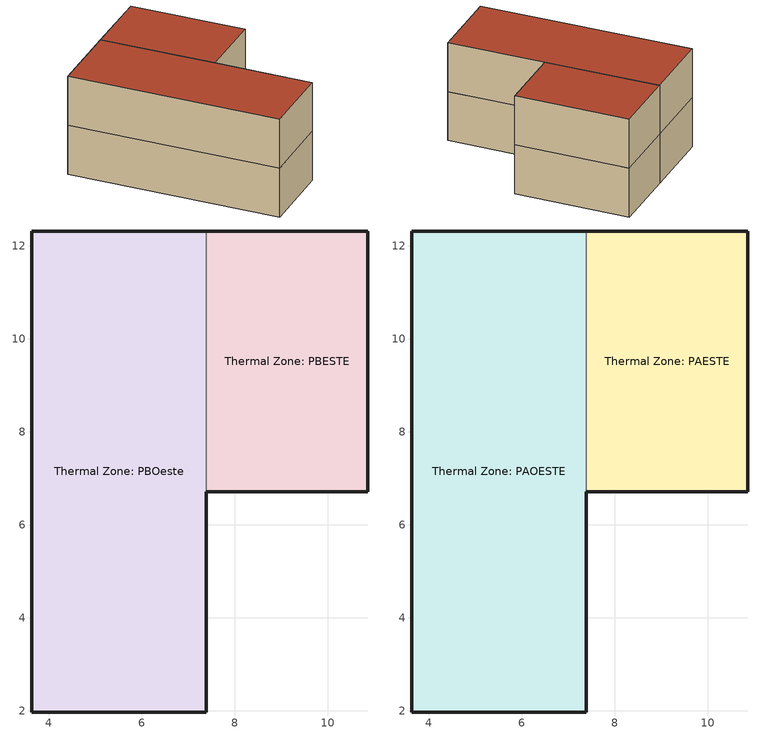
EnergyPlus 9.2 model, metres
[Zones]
Thermal Zone: PBESTE
 floor adiabatic (ASHRAE 189.1-2009 ExtWall Mass ClimateZone 8): 10.86,12.32 10.86,6.71 7.39,6.71 7.39,12.32 z0
 wall outside (ASHRAE 189.1-2009 ExtWall Mass ClimateZone 5): 7.39,6.71 10.86,6.71 10.86,12.32 7.39,12.32 z0:2.5
 wall to Thermal Zone: PBOeste (Interior Wall): 7.39,12.32 7.39,6.71 z0:2.5
Thermal Zone: PBOeste
 floor adiabatic (ASHRAE 189.1-2009 ExtWall Mass ClimateZone 7): 7.39,12.32 7.39,1.97 3.63,1.97 3.63,12.32 z0
 wall outside (ASHRAE 189.1-2009 ExtWall Mass ClimateZone 5): 7.39,12.32 3.63,12.32 3.63,1.97 7.39,1.97 7.39,6.71 z0:2.5
Thermal Zone: PAESTE
 floor to Thermal Zone: PBESTE (Interior Floor): 10.86,12.32 10.86,6.71 7.39,6.71 7.39,12.32 z2.5
 wall outside (ASHRAE 189.1-2009 ExtWall Mass ClimateZone 5): 7.39,6.71 10.86,6.71 10.86,12.32 7.39,12.32 z2.5:5
 wall to Thermal Zone: PAOESTE (Interior Wall): 7.39,12.32 7.39,6.71 z2.5:5
 roof outside (ASHRAE 189.1-2009 ExtRoof IEAD ClimateZone 2-5): 10.86,6.71 10.86,12.32 7.39,12.32 7.39,6.71 z5
Thermal Zone: PAOESTE
 floor to Thermal Zone: PBOeste (Interior Floor): 7.39,12.32 7.39,1.97 3.63,1.97 3.63,12.32 z2.5
 wall outside (ASHRAE 189.1-2009 ExtWall Mass ClimateZone 5): 7.39,12.32 3.63,12.32 3.63,1.97 7.39,1.97 7.39,6.71 z2.5:5
 roof outside (ASHRAE 189.1-2009 ExtRoof IEAD ClimateZone 2-5): 7.39,1.97 7.39,12.32 3.63,12.32 3.63,1.97 z5
[Building]
Building 1
[Site:Location]
Cuernavaca Matamoros Intl AP: Latitude {deg}=18.835; Longitude {deg}=-99.262; Time Zone {hr}=-6; Elevation {m}=1303.6
[Material] Thermal Absorptance=0.9
Name | Roughness | Thickness {m} | Conductivity {W/m-K} | Density {kg/m3} | Specific Heat {J/kg-K} | Solar Absorptance | Visible Absorptance
1/2IN Gypsum | Smooth | 0.0127 | 0.16 | 784.9 | 830 | 0.4 | 0.4
1IN Stucco | Smooth | 0.0253 | 0.6918 | 1858 | 837 | 0.92 | 0.92
8IN Concrete HW | MediumRough | 0.2033 | 1.7296 | 2243 | 837 | 0.65 | 0.65
F16 Acoustic tile | MediumSmooth | 0.0191 | 0.06 | 368 | 590 | 0.3 | 0.3
G01a 19mm gypsum board | MediumSmooth | 0.019 | 0.16 | 800 | 1090 | 0.4 | 0.4
M11 100mm lightweight concrete | MediumRough | 0.1016 | 0.53 | 1280 | 840 | 0.5 | 0.5
Metal Decking | MediumSmooth | 0.0015 | 45.006 | 7680 | 418.4 | 0.6 | 0.6
Roof Insulation [21] | MediumRough | 0.2105 | 0.049 | 265 | 836.8 | 0.7 | 0.7
Roof Membrane | VeryRough | 0.0095 | 0.16 | 1121.29 | 1460 | 0.7 | 0.7
Wall Insulation [35] | MediumRough | 0.0452 | 0.0432 | 91 | 837 | 0.5 | 0.5
Wall Insulation [40] | MediumRough | 0.0794 | 0.0432 | 91 | 837 | 0.5 | 0.5
[Material:AirGap]
Name | Thermal Resistance {m2-K/W}
F04 Wall air space resistance | 0.15
F05 Ceiling air space resistance | 0.18
[Construction]
ASHRAE 189.1-2009 ExtRoof IEAD ClimateZone 2-5: Roof Membrane, Roof Insulation [21], Metal Decking
ASHRAE 189.1-2009 ExtWall Mass ClimateZone 5: 1IN Stucco, 8IN Concrete HW, Wall Insulation [40], 1/2IN Gypsum
ASHRAE 189.1-2009 ExtWall Mass ClimateZone 7; ASHRAE 189.1-2009 ExtWall Mass ClimateZone 8: 1IN Stucco, 8IN Concrete HW, Wall Insulation [35], 1/2IN Gypsum
Interior Floor: F16 Acoustic tile, F05 Ceiling air space resistance, M11 100mm lightweight concrete
Interior Wall: G01a 19mm gypsum board, F04 Wall air space resistance, G01a 19mm gypsum board
[Zone]
Thermal Zone: PAESTE; Thermal Zone: PAOESTE; Thermal Zone: PBESTE; Thermal Zone: PBOeste
